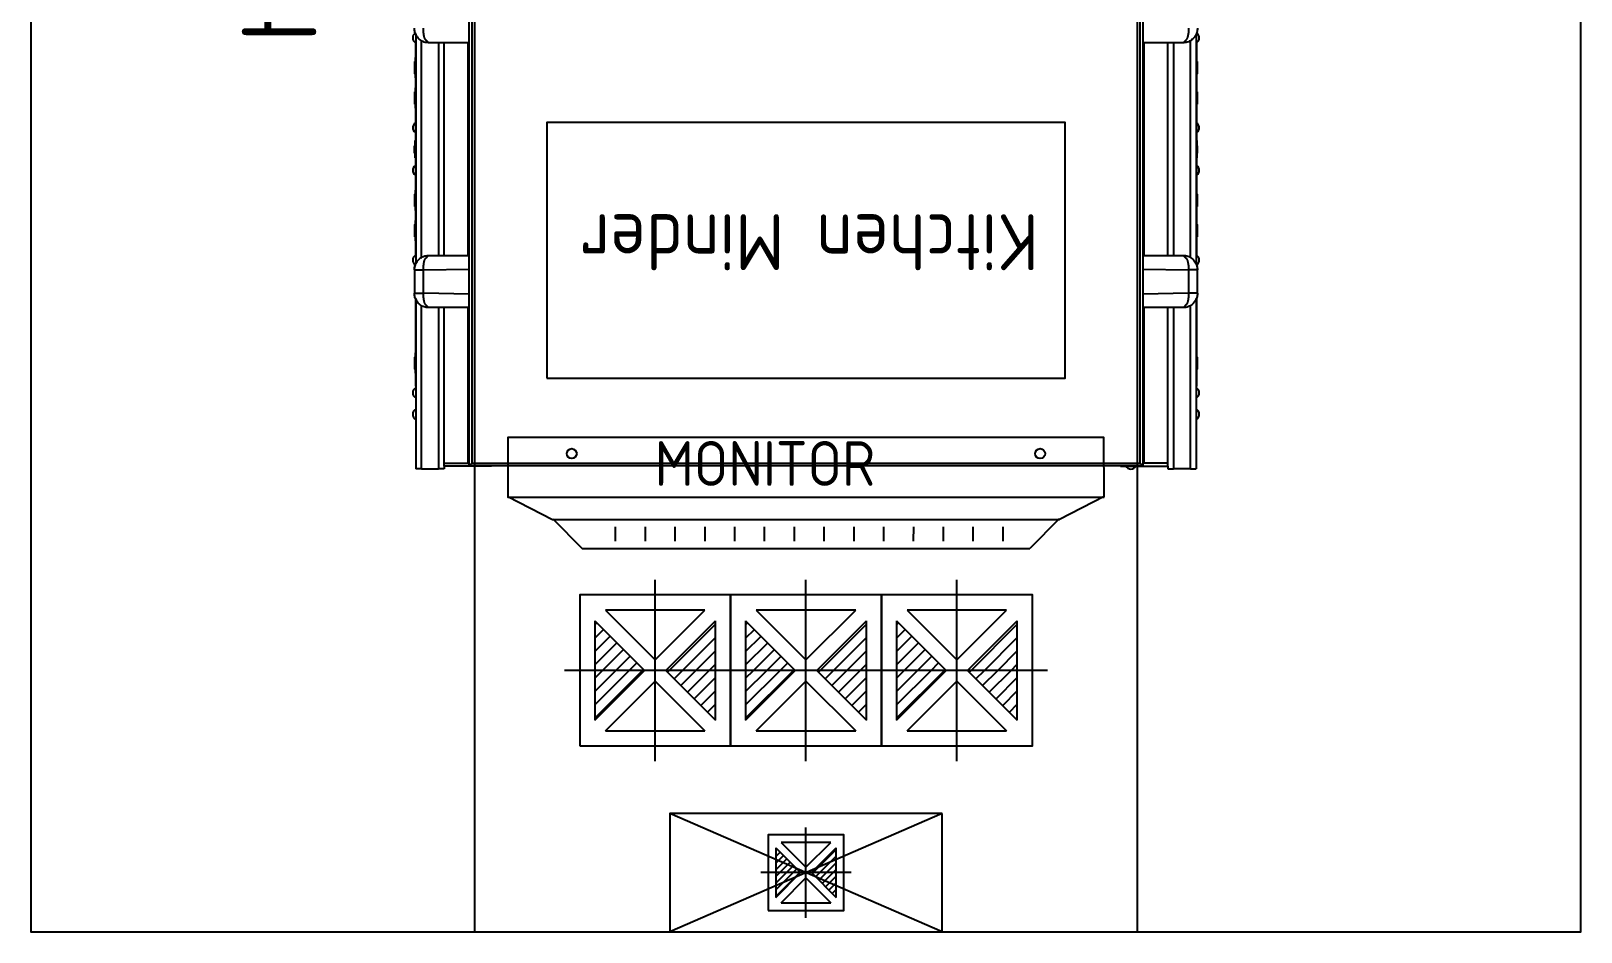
# Model space of a CAD drawing. Header units: inches. Extents: x 0 to 24647, y -6 to 17516.
# Drawn here: x 5595 to 6635, y 7105 to 7710 of the extents above; entities that cross this region are included whole.
import ezdxf

# ---------------------------------------------------------------- set-up
doc = ezdxf.new("R2010")
doc.units = ezdxf.units.IN
doc.header["$MEASUREMENT"] = 0
doc.linetypes.add('AUSGEZOGEN', pattern=[0])
for name, color, linetype in [('200', 7, 'Continuous'), ('210', 2, 'Continuous'), ('260', 250, 'AUSGEZOGEN'), ('260G', 2, 'Continuous'), ('410', 4, 'Continuous')]:
    doc.layers.add(name, color=color, linetype=linetype)
doc.styles.add('ISO8', font='isocp2.shx')

# ---------------------------------------------------------------- blocks, each defined once
blk = doc.blocks.new('D_AUSL')
at = {"color": 5}
for p, q in [((0, 48.6), (0, -48.6)), ((-5.73, 0), (-32.4, 26.67)), ((-32.4, -26.67), (-32.4, 26.67)), ((-26.67, 32.4), (26.67, 32.4)), ((0, 5.73), (-26.67, 32.4)), ((-25.97, 31.69), (-25.26, 32.4)), ((-22.39, 28.11), (-18.1, 32.4)), ((-18.81, 24.53), (-10.94, 32.4)), ((-15.23, 20.95), (-3.78, 32.4)), ((-11.65, 17.37), (0, 29.02)), ((0, 5.73), (26.67, 32.4)), ((0, 7.54), (24.86, 32.4)), ((0, 14.7), (17.7, 32.4)), ((0, 21.86), (10.54, 32.4)), ((0, 29.02), (3.38, 32.4)), ((5.73, 0), (32.4, 26.67)), ((32.4, 26.67), (32.4, -26.67)), ((-8.07, 13.79), (0, 21.86)), ((-4.49, 10.21), (0, 14.7)), ((-48.6, 0), (48.6, 0)), ((-32.4, -26.67), (-5.73, 0)), ((-0.91, 6.63), (0, 7.54)), ((32.4, -26.67), (5.73, 0)), ((-26.67, -32.4), (0, -5.73)), ((-25.62, -32.4), (0, -6.78)), ((26.67, -32.4), (0, -5.73)), ((0, -6.78), (0.52, -6.25)), ((-18.46, -32.4), (0, -13.94)), ((0, -13.94), (4.1, -9.83)), ((0, -21.1), (7.68, -13.41)), ((-11.3, -32.4), (0, -21.1)), ((0, -28.26), (11.26, -16.99)), ((3.01, -32.4), (14.84, -20.57)), ((10.17, -32.4), (18.42, -24.15)), ((26.67, -32.4), (-26.67, -32.4)), ((-4.14, -32.4), (0, -28.26)), ((17.33, -32.4), (22, -27.73)), ((24.49, -32.4), (25.58, -31.31))]:
    blk.add_line(p, q, dxfattribs=at)
blk.add_lwpolyline([(-40.5, -40.5), (-40.5, 40.5), (40.5, 40.5), (40.5, -40.5)], close=True, dxfattribs=at)
blk = doc.blocks.new('D-Monitor')
at = {"layer": '260'}
for p, q in [((310.8, 254.9), (300.5, 222.9)), ((59.9, -17.7), (300.5, 222.9)), ((300.1, 223.1), (300.3, 194.9)), ((87.9, -17.4), (300.3, 194.9)), ((277.1, 192.4), (283.9, 185.6)), ((262.9, 178.3), (269.7, 171.5)), ((248.8, 164.1), (255.6, 157.4)), ((234.7, 150), (241.4, 143.2)), ((220.5, 135.9), (227.3, 129.1)), ((206.4, 121.7), (213.2, 114.9)), ((192.2, 107.6), (199, 100.8)), ((178.1, 93.4), (184.9, 86.6)), ((164, 79.3), (170.7, 72.5)), ((149.8, 65.1), (156.6, 58.4)), ((135.7, 51), (142.5, 44.2)), ((121.5, 36.9), (128.3, 30.1)), ((107.4, 22.7), (114.2, 15.9)), ((93.2, 8.6), (100, 1.8)), ((27.9, -27.9), (59.9, -17.7)), ((59.8, -17.2), (87.9, -17.4))]:
    blk.add_line(p, q, dxfattribs=at)
blk.add_lwpolyline([(311.1, 254.6), (282.8, 282.8), (0, 0), (28.3, -28.3)], close=True, dxfattribs=at)
at = {"layer": '260', "color": 4, "insert": (71.3, 67.9), "char_height": 30, "width": 181.42, "attachment_point": 1, "rotation": 44.9999, "style": 'ISO8'}
blk.add_mtext('MONITOR', dxfattribs=at)
blk = doc.blocks.new('A$C3F0045C2')
at = {"layer": '260G'}
for p, q in [((0, 521.6), (0, 525.5)), ((113.7, 525.5), (0, 525.5)), ((0, 521.6), (0, 510.3)), ((0, 521.6), (109.4, 521.6)), ((55.5, 525.8), (55.5, 525.5)), ((61.9, 525.8), (55.5, 525.8)), ((61.9, 525.8), (61.9, 525.5)), ((114.5, 525.8), (61.9, 525.8)), ((64.7, 525.9), (64.1, 525.9)), ((64.1, 525.8), (64.1, 525.9)), ((64.7, 525.9), (64.7, 525.8)), ((66.6, 525.9), (64.7, 525.9)), ((66.6, 525.9), (66.6, 525.8)), ((66.8, 525.9), (66.6, 525.9)), ((66.8, 526.1), (75, 526.1)), ((66.8, 525.9), (67.2, 525.9)), ((67.2, 525.9), (67.2, 525.8)), ((67.9, 525.9), (67.2, 525.9)), ((67.2, 525.9), (67.2, 525.9)), ((67.9, 525.9), (67.9, 525.8)), ((73.9, 525.9), (67.9, 525.9)), ((73.9, 525.9), (73.9, 525.8)), ((74.5, 525.9), (73.9, 525.9)), ((74.5, 525.9), (74.9, 525.9)), ((74.5, 525.9), (74.5, 525.8)), ((74.5, 525.9), (74.5, 525.9)), ((75.1, 525.9), (74.9, 525.9)), ((75.1, 525.9), (75.1, 525.8)), ((77, 525.9), (75.1, 525.9)), ((77, 525.9), (77, 525.8)), ((77.7, 525.9), (77, 525.9)), ((77.7, 525.8), (77.7, 525.9)), ((117.2, 489.7), (117.8, 520.4)), ((133.4, 526.4), (117.8, 526.4)), ((117.8, 520.4), (133.4, 520.4)), ((133.4, 520.4), (134, 489.7)), ((133.4, 520.4), (133.4, 520.4)), ((136.7, 525.8), (136.7, 525.8)), ((291.4, 525.5), (137.5, 525.5)), ((141.8, 521.6), (287.1, 521.6)), ((144.4, 525.8), (143, 525.8)), ((144.4, 525.8), (144.4, 525.5)), ((150.8, 525.8), (144.4, 525.8)), ((150.8, 525.8), (150.8, 525.5)), ((278, 525.8), (150.8, 525.8)), ((153.6, 525.9), (153, 525.9)), ((153, 525.8), (153, 525.9)), ((153.6, 525.9), (153.6, 525.8)), ((155.5, 525.9), (153.6, 525.9)), ((155.5, 525.9), (155.5, 525.8)), ((155.7, 525.9), (155.5, 525.9)), ((155.7, 526.1), (163.9, 526.1)), ((155.7, 525.9), (156.1, 525.9)), ((156.1, 525.9), (156.1, 525.8)), ((156.8, 525.9), (156.1, 525.9)), ((156.1, 525.9), (156.1, 525.9)), ((156.8, 525.9), (156.8, 525.8)), ((162.8, 525.9), (156.8, 525.9)), ((162.8, 525.9), (162.8, 525.8)), ((163.4, 525.9), (162.8, 525.9)), ((163.4, 525.9), (163.8, 525.9)), ((163.4, 525.9), (163.4, 525.8)), ((163.4, 525.9), (163.4, 525.9)), ((164, 525.9), (163.8, 525.9)), ((164, 525.9), (164, 525.8)), ((165.9, 525.9), (164, 525.9)), ((165.9, 525.9), (165.9, 525.8)), ((166.6, 525.9), (165.9, 525.9)), ((166.6, 525.8), (166.6, 525.9)), ((173.4, 525.9), (173.3, 525.9)), ((173.3, 525.8), (173.3, 525.9)), ((173.4, 525.9), (173.4, 525.8)), ((179.4, 525.9), (173.4, 525.9)), ((176, 526.1), (184.2, 526.1)), ((179.4, 525.9), (179.4, 525.8)), ((180.4, 525.9), (179.4, 525.9)), ((180.4, 525.9), (180.4, 525.8)), ((186.8, 525.9), (180.4, 525.9)), ((186.8, 525.9), (186.8, 525.8)), ((186.9, 525.9), (186.8, 525.9)), ((186.9, 525.8), (186.9, 525.9)), ((220.1, 526.1), (208.6, 526.1)), ((208.6, 525.8), (208.6, 526.1)), ((211.8, 526.3), (213.2, 526.3)), ((211.8, 526.1), (211.8, 526.3)), ((213.2, 526.3), (215.5, 526.3)), ((213.2, 526.1), (213.2, 526.3)), ((215.5, 526.3), (216.7, 526.3)), ((215.5, 526.1), (215.5, 526.3)), ((216.7, 526.1), (216.7, 526.3)), ((220.1, 525.8), (220.1, 526.1)), ((242.5, 525.9), (241.9, 525.9)), ((241.9, 525.8), (241.9, 525.9)), ((242.5, 525.9), (242.5, 525.8)), ((244.4, 525.9), (242.5, 525.9)), ((244.4, 525.9), (244.4, 525.8)), ((244.6, 525.9), (244.4, 525.9)), ((244.6, 526.1), (252.8, 526.1)), ((244.6, 525.9), (245, 525.9)), ((245, 525.9), (245, 525.8)), ((245.7, 525.9), (245, 525.9)), ((245, 525.9), (245, 525.9)), ((245.7, 525.9), (245.7, 525.8)), ((251.7, 525.9), (245.7, 525.9)), ((251.7, 525.9), (251.7, 525.8)), ((252.3, 525.9), (251.7, 525.9)), ((252.3, 525.9), (252.7, 525.9)), ((252.3, 525.9), (252.3, 525.8)), ((252.3, 525.9), (252.3, 525.9)), ((252.9, 525.9), (252.7, 525.9)), ((252.9, 525.9), (252.9, 525.8)), ((254.8, 525.9), (252.9, 525.9)), ((254.8, 525.9), (254.8, 525.8)), ((255.5, 525.9), (254.8, 525.9)), ((255.5, 525.8), (255.5, 525.9)), ((262.3, 525.9), (262.2, 525.9)), ((262.2, 525.8), (262.2, 525.9)), ((262.3, 525.9), (262.3, 525.8)), ((268.3, 525.9), (262.3, 525.9)), ((264.9, 526.1), (273.1, 526.1)), ((268.3, 525.9), (268.3, 525.8)), ((269.3, 525.9), (268.3, 525.9)), ((269.3, 525.9), (269.3, 525.8)), ((275.7, 525.9), (269.3, 525.9)), ((275.7, 525.9), (275.7, 525.8)), ((275.8, 525.9), (275.7, 525.9)), ((275.8, 525.8), (275.8, 525.9)), ((278, 525.8), (278, 525.5)), ((284.4, 525.8), (278, 525.8)), ((285.9, 525.8), (284.4, 525.8)), ((284.4, 525.8), (284.4, 525.5)), ((0, 506.5), (0, 510.3)), ((108.1, 510.3), (0, 510.3)), ((285.8, 510.3), (143.1, 510.3)), ((1.9, 506.5), (0, 506.5)), ((1.9, 478.6), (1.9, 506.5)), ((1.9, 506.5), (3.8, 506.5)), ((3.8, 506.5), (3.8, 489.7)), ((3.8, 506.5), (108.1, 506.5)), ((143.1, 506.5), (285.8, 506.5)), ((2.1, 489.7), (840.9, 489.7)), ((2.1, 489.7), (3.8, 488)), ((2.1, 37.8), (2.1, 489.7)), ((3.8, 490.4), (108.1, 490.4)), ((143.1, 490.4), (285.8, 490.4)), ((1.9, 474.7), (1.9, 478.6)), ((1.9, 478.6), (2.1, 478.6)), ((839.2, 488), (3.8, 488)), ((3.8, 488), (3.8, 39.5)), ((2.1, 474.7), (1.9, 474.7)), ((1.9, 52.7), (1.9, 48.9)), ((2.1, 52.7), (1.9, 52.7)), ((1.9, 48.9), (1.9, 21)), ((1.9, 48.9), (2.1, 48.9)), ((3.8, 39.5), (2.1, 37.8)), ((840.9, 37.8), (2.1, 37.8)), ((3.8, 39.5), (839.2, 39.5)), ((3.8, 21), (3.8, 37.8)), ((108.1, 37), (3.8, 37)), ((117.8, 7), (117.2, 37.8)), ((134, 37.8), (133.4, 7)), ((285.8, 37), (143.1, 37)), ((0, 21), (0, 17.1)), ((1.9, 21), (0, 21)), ((1.9, 21), (3.8, 21)), ((3.8, 21), (108.1, 21)), ((143.1, 21), (285.8, 21)), ((0, 5.8), (0, 17.1)), ((108.1, 17.1), (0, 17.1)), ((285.8, 17.1), (143.1, 17.1)), ((0, 5.8), (0, 1.9)), ((0, 5.8), (109.4, 5.8)), ((113.7, 1.9), (0, 1.9)), ((55.5, 1.6), (55.5, 1.9)), ((61.9, 1.6), (55.5, 1.6)), ((61.9, 1.6), (61.9, 1.9)), ((114.6, 1.6), (61.9, 1.6)), ((64.7, 1.6), (64.1, 1.6)), ((64.1, 1.6), (64.1, 1.6)), ((64.7, 1.6), (64.7, 1.6)), ((66.6, 1.6), (64.7, 1.6)), ((66.6, 1.6), (66.6, 1.6)), ((66.8, 1.6), (66.6, 1.6)), ((66.8, 1.6), (67.2, 1.6)), ((75, 1.3), (66.8, 1.3)), ((67.2, 1.6), (67.2, 1.6)), ((67.2, 1.6), (67.2, 1.6)), ((67.9, 1.6), (67.2, 1.6)), ((67.9, 1.6), (67.9, 1.6)), ((73.9, 1.6), (67.9, 1.6)), ((73.9, 1.6), (73.9, 1.6)), ((74.5, 1.6), (73.9, 1.6)), ((74.5, 1.6), (74.9, 1.6)), ((74.5, 1.6), (74.5, 1.6)), ((74.5, 1.6), (74.5, 1.6)), ((75.1, 1.6), (74.9, 1.6)), ((75.1, 1.6), (75.1, 1.6)), ((77, 1.6), (75.1, 1.6)), ((77, 1.6), (77, 1.6)), ((77.7, 1.6), (77, 1.6)), ((77.7, 1.6), (77.7, 1.6)), ((117.9, 7), (117.8, 7)), ((133.4, 7), (117.9, 7)), ((117.9, 1), (133.4, 1)), ((136.7, 1.6), (136.7, 1.6)), ((291.4, 1.9), (137.5, 1.9)), ((141.8, 5.8), (287.1, 5.8)), ((144.4, 1.6), (143, 1.6)), ((144.4, 1.6), (144.4, 1.9)), ((150.8, 1.6), (144.4, 1.6)), ((150.8, 1.6), (150.8, 1.9)), ((278, 1.6), (150.8, 1.6)), ((153.6, 1.6), (153, 1.6)), ((153, 1.6), (153, 1.6)), ((153.6, 1.6), (153.6, 1.6)), ((155.5, 1.6), (153.6, 1.6)), ((155.5, 1.6), (155.5, 1.6)), ((155.7, 1.6), (155.5, 1.6)), ((155.7, 1.6), (156.1, 1.6)), ((163.9, 1.3), (155.7, 1.3)), ((156.1, 1.6), (156.1, 1.6)), ((156.1, 1.6), (156.1, 1.6)), ((156.8, 1.6), (156.1, 1.6)), ((156.8, 1.6), (156.8, 1.6)), ((162.8, 1.6), (156.8, 1.6)), ((162.8, 1.6), (162.8, 1.6)), ((163.4, 1.6), (162.8, 1.6)), ((163.4, 1.6), (163.8, 1.6)), ((163.4, 1.6), (163.4, 1.6)), ((163.4, 1.6), (163.4, 1.6)), ((164, 1.6), (163.8, 1.6)), ((164, 1.6), (164, 1.6)), ((165.9, 1.6), (164, 1.6)), ((165.9, 1.6), (165.9, 1.6)), ((166.6, 1.6), (165.9, 1.6)), ((166.6, 1.6), (166.6, 1.6)), ((173.4, 1.6), (173.3, 1.6)), ((173.3, 1.6), (173.3, 1.6)), ((173.4, 1.6), (173.4, 1.6)), ((179.4, 1.6), (173.4, 1.6)), ((184.2, 1.3), (176, 1.3)), ((179.4, 1.6), (179.4, 1.6)), ((180.4, 1.6), (179.4, 1.6)), ((180.4, 1.6), (180.4, 1.6)), ((186.8, 1.6), (180.4, 1.6)), ((186.8, 1.6), (186.8, 1.6)), ((186.9, 1.6), (186.8, 1.6)), ((186.9, 1.6), (186.9, 1.6)), ((208.6, 1.4), (208.6, 1.6)), ((220.1, 1.4), (208.6, 1.4)), ((211.8, 1.4), (211.8, 1.1)), ((211.8, 1.1), (213.2, 1.1)), ((213.2, 1.4), (213.2, 1.1)), ((213.2, 1.1), (215.5, 1.1)), ((215.5, 1.4), (215.5, 1.1)), ((215.5, 1.1), (216.7, 1.1)), ((216.7, 1.4), (216.7, 1.1)), ((220.1, 1.4), (220.1, 1.6)), ((242.5, 1.6), (241.9, 1.6)), ((241.9, 1.6), (241.9, 1.6)), ((242.5, 1.6), (242.5, 1.6)), ((244.4, 1.6), (242.5, 1.6)), ((244.4, 1.6), (244.4, 1.6)), ((244.6, 1.6), (244.4, 1.6)), ((244.6, 1.6), (245, 1.6)), ((252.8, 1.3), (244.6, 1.3)), ((245, 1.6), (245, 1.6)), ((245, 1.6), (245, 1.6)), ((245.7, 1.6), (245, 1.6)), ((245.7, 1.6), (245.7, 1.6)), ((251.7, 1.6), (245.7, 1.6)), ((251.7, 1.6), (251.7, 1.6)), ((252.3, 1.6), (251.7, 1.6)), ((252.3, 1.6), (252.7, 1.6)), ((252.3, 1.6), (252.3, 1.6)), ((252.3, 1.6), (252.3, 1.6)), ((252.9, 1.6), (252.7, 1.6)), ((252.9, 1.6), (252.9, 1.6)), ((254.8, 1.6), (252.9, 1.6)), ((254.8, 1.6), (254.8, 1.6)), ((255.5, 1.6), (254.8, 1.6)), ((255.5, 1.6), (255.5, 1.6)), ((262.3, 1.6), (262.2, 1.6)), ((262.2, 1.6), (262.2, 1.6)), ((262.3, 1.6), (262.3, 1.6)), ((268.3, 1.6), (262.3, 1.6)), ((273.1, 1.3), (264.9, 1.3)), ((268.3, 1.6), (268.3, 1.6)), ((269.3, 1.6), (268.3, 1.6)), ((269.3, 1.6), (269.3, 1.6)), ((275.7, 1.6), (269.3, 1.6)), ((275.7, 1.6), (275.7, 1.6)), ((275.8, 1.6), (275.7, 1.6)), ((275.8, 1.6), (275.8, 1.6)), ((278, 1.6), (278, 1.9)), ((284.4, 1.6), (278, 1.6)), ((284.4, 1.6), (284.4, 1.9)), ((285.9, 1.6), (284.4, 1.6))]:
    blk.add_line(p, q, dxfattribs=at)
for centre in [(10.2, 420.9), (10.2, 106.6)]:
    blk.add_circle(centre, 3.33, dxfattribs=at)
for centre, radius, start, end in [((36.6, 523.9), 3.69, 25.2308, 154.7692), ((51, 523.9), 3.69, 25.2308, 154.7692), ((66.8, 525.2), 0.889, 90, 135.5847), ((75, 525.2), 0.889, 44.4153, 90), ((139.9, 523.9), 3.69, 25.2308, 149.1835), ((155.7, 525.2), 0.889, 90, 135.5847), ((163.9, 525.2), 0.889, 44.4153, 90), ((176, 525.2), 0.889, 90, 135.5847), ((184.2, 525.2), 0.889, 44.4153, 90), ((200.2, 523.9), 3.69, 31.0558, 148.9442), ((228.7, 523.9), 3.69, 31.0558, 148.9442), ((244.6, 525.2), 0.889, 90, 135.5847), ((252.8, 525.2), 0.889, 44.4153, 90), ((264.9, 525.2), 0.889, 90, 135.5847), ((273.1, 525.2), 0.889, 44.4153, 90), ((289.1, 523.9), 3.69, 31.3551, 154.7692), ((3.5, 45.7), 3.69, 115.2308, 244.7692), ((36.6, 3.5), 3.69, 205.2308, 334.7692), ((51, 3.5), 3.69, 205.2308, 334.7692), ((66.8, 2.2), 0.889, 224.4153, 270), ((75, 2.2), 0.889, 270, 315.5847), ((139.9, 3.5), 3.69, 210.9459, 334.7692), ((155.7, 2.2), 0.889, 224.4153, 270), ((163.9, 2.2), 0.889, 270, 315.5847), ((176, 2.2), 0.889, 224.4153, 270), ((184.2, 2.2), 0.889, 270, 315.5847), ((200.2, 3.5), 3.69, 211.0558, 328.9442), ((228.7, 3.5), 3.69, 211.0558, 328.9442), ((244.6, 2.2), 0.889, 224.4153, 270), ((252.8, 2.2), 0.889, 270, 315.5847), ((264.9, 2.2), 0.889, 224.4153, 270), ((273.1, 2.2), 0.889, 270, 315.5847), ((289.1, 3.5), 3.69, 205.2308, 328.7846)]:
    blk.add_arc(centre, radius, start, end, dxfattribs=at)
for points, knots in [([(108.1, 516.9), (108.1, 517.9), (108.3, 519), (108.9, 520.9), (109.4, 521.8), (110.7, 523.5), (111.5, 524.2), (113.2, 525.3), (114.2, 525.8), (116.1, 526.3), (117, 526.4), (117.8, 526.4)], [0, 0, 0, 0, 0.1231541, 0.1231541, 0.2467397, 0.2467397, 0.370686, 0.370686, 0.4952004, 0.4952004, 0.5987377, 0.5987377, 0.5987377, 0.5987377]), ([(117.8, 526.4), (117.8, 526.4), (117.8, 526.4), (117.8, 526.4), (117.8, 526.4), (117.8, 526.4), (117.8, 526.4), (117.8, 526.4), (117.8, 526.4), (117.8, 526.4), (117.8, 526.4), (117.8, 526.4), (117.8, 526.4), (117.8, 526.4), (117.8, 526.4), (117.8, 526.4), (117.8, 526.4), (117.8, 526.4), (117.8, 526.4), (117.8, 526.4), (117.8, 526.4), (117.8, 526.4), (117.8, 526.3), (117.8, 526.1), (117.8, 525.8), (117.8, 525.4), (117.8, 524.6), (117.8, 523.3), (117.8, 521.9), (117.8, 520.9), (117.8, 520.4)], [0.6010563, 0.6010563, 0.6010563, 0.6010563, 0.6015625, 0.6054688, 0.609375, 0.6171875, 0.625, 0.6328125, 0.640625, 0.65625, 0.6875, 0.734375, 0.75, 0.765625, 0.7734375, 0.78125, 0.7890625, 0.7929688, 0.796875, 0.8007812, 0.8046875, 0.8125, 0.828125, 0.84375, 0.859375, 0.875, 0.90625, 0.9375, 0.96875, 1, 1, 1, 1]), ([(133.4, 526.4), (133.4, 526.4), (133.4, 526.4), (133.4, 526.4), (133.3, 526.4), (133.4, 526.4), (133.4, 526.4), (133.4, 526.4), (133.4, 526.4), (133.4, 526.4), (133.4, 526.4), (133.4, 526.4), (133.4, 526.4), (133.4, 526.4), (133.4, 526.4), (133.4, 526.4), (133.4, 526.4), (133.5, 526.4), (133.5, 526.4), (133.5, 526.4), (133.5, 526.4), (134.5, 526.4), (135.5, 526.2), (137.3, 525.7), (138.2, 525.2), (139.7, 524.2), (140.4, 523.5), (141.6, 522), (142.1, 521.2), (142.9, 519.3), (143.1, 518.1), (143.1, 517)], [0, 0, 0, 0, 0.0069484, 0.0069484, 0.0138968, 0.0138968, 0.014027, 0.014027, 0.0142442, 0.0142442, 0.0144613, 0.0144613, 0.0148955, 0.0148955, 0.015764, 0.015764, 0.0166325, 0.0166325, 0.0183694, 0.0183694, 0.0218434, 0.0218434, 0.1341585, 0.1341585, 0.2465017, 0.2465017, 0.3588301, 0.3588301, 0.4711735, 0.4711735, 0.6094598, 0.6094598, 0.6094598, 0.6094598]), ([(133.4, 526.4), (133.4, 526.4), (133.4, 526.4), (133.4, 526.4), (133.4, 526.4), (133.4, 526.4), (133.4, 526.4), (133.4, 526.4), (133.4, 526.4), (133.4, 526.4), (133.4, 526.4), (133.4, 526.3), (133.4, 526.3), (133.4, 526.2), (133.4, 526.2), (133.4, 526.1), (133.4, 526), (133.4, 525.9), (133.4, 525.8), (133.4, 525.7), (133.4, 525.6), (133.4, 525.5), (133.4, 525.2), (133.4, 524.9), (133.4, 524.5), (133.4, 524.1), (133.4, 523.7), (133.4, 523.3), (133.4, 522.8), (133.4, 522.4), (133.4, 521.9), (133.4, 521.4), (133.4, 520.9), (133.4, 520.4)], [0.8, 0.8, 0.8, 0.8, 0.8007809, 0.8007809, 0.8007809, 0.8046792, 0.8046792, 0.8046792, 0.8124971, 0.8124971, 0.8124971, 0.8281288, 0.8281288, 0.8281288, 0.8437583, 0.8437583, 0.8437583, 0.8593859, 0.8593859, 0.8593859, 0.8750119, 0.8750119, 0.8750119, 0.9062604, 0.9062604, 0.9062604, 0.9375063, 0.9375063, 0.9375063, 0.968752, 0.968752, 0.968752, 1, 1, 1, 1]), ([(133.4, 526.4), (133.4, 526.4), (133.4, 526.4), (133.5, 526.4), (133.5, 526.4), (133.7, 526.4), (133.9, 526.4), (134.5, 526.4), (135, 526.3), (135.9, 526.1), (136.3, 526), (136.7, 525.8)], [0, 0, 0, 0, 0.0019505, 0.0019505, 0.0081923, 0.0081923, 0.0269223, 0.0269223, 0.083239, 0.083239, 0.1341306, 0.1341306, 0.1341306, 0.1341306]), ([(285.8, 516.9), (285.8, 517.9), (285.9, 519), (286.6, 520.9), (287.1, 521.8), (288.4, 523.5), (289.2, 524.2), (290.9, 525.3), (291.9, 525.8), (293.7, 526.3), (294.6, 526.4), (295.5, 526.4)], [0, 0, 0, 0, 0.1231541, 0.1231541, 0.2467397, 0.2467397, 0.370686, 0.370686, 0.4952004, 0.4952004, 0.5987377, 0.5987377, 0.5987377, 0.5987377]), ([(117.9, 1), (117.9, 1), (117.9, 1), (117.9, 1), (117.9, 1), (117.9, 1), (117.9, 1), (117.9, 1), (117.9, 1), (117.9, 1), (117.9, 1), (117.9, 1), (117.9, 1), (117.9, 1), (117.9, 1), (117.9, 1), (117.9, 1), (117.8, 1), (117.8, 1), (117.8, 1), (117.8, 1), (117.8, 1), (117.8, 1), (117.8, 1), (117.8, 1), (117.8, 1), (117.8, 1), (117.7, 1), (117.7, 1), (116.7, 1.1), (115.7, 1.2), (113.9, 1.8), (113.1, 2.2), (111.5, 3.3), (110.8, 3.9), (109.6, 5.4), (109.1, 6.2), (108.4, 8.2), (108.1, 9.3), (108.1, 10.5)], [0, 0, 0, 0, 0.0000543, 0.0000543, 0.0000679, 0.0000679, 0.0035421, 0.0035421, 0.0070163, 0.0070163, 0.0070706, 0.0070706, 0.0071357, 0.0071357, 0.0072443, 0.0072443, 0.0074614, 0.0074614, 0.0076785, 0.0076785, 0.0081128, 0.0081128, 0.0089812, 0.0089812, 0.0098497, 0.0098497, 0.0115867, 0.0115867, 0.0150606, 0.0150606, 0.1273757, 0.1273757, 0.239719, 0.239719, 0.3520473, 0.3520473, 0.4643908, 0.4643908, 0.6026771, 0.6026771, 0.6026771, 0.6026771]), ([(143.1, 10.6), (143.1, 9.5), (143, 8.5), (142.3, 6.6), (141.8, 5.6), (140.5, 4), (139.7, 3.3), (138, 2.1), (137, 1.7), (135.5, 1.3), (135, 1.2), (134.2, 1.1), (133.9, 1.1), (133.6, 1), (133.6, 1), (133.6, 1), (133.6, 1), (133.5, 1), (133.5, 1), (133.5, 1), (133.5, 1), (133.5, 1), (133.4, 1), (133.4, 1), (133.4, 1), (133.4, 1), (133.4, 1), (133.4, 1), (133.4, 1), (133.4, 1), (133.4, 1), (133.4, 1), (133.4, 1), (133.4, 1), (133.4, 1), (133.4, 1), (133.4, 1), (133.4, 1), (133.4, 1), (133.4, 1), (133.4, 1), (133.4, 1), (133.4, 1), (133.4, 1)], [0, 0, 0, 0, 0.1231541, 0.1231541, 0.2467397, 0.2467397, 0.370686, 0.370686, 0.4952004, 0.4952004, 0.5566238, 0.5566238, 0.5880495, 0.5880495, 0.5909934, 0.5909934, 0.5932013, 0.5932013, 0.5948572, 0.5948572, 0.5963771, 0.5963771, 0.5971371, 0.5971371, 0.597897, 0.597897, 0.598277, 0.598277, 0.598467, 0.598467, 0.5986569, 0.5986569, 0.5987519, 0.5987519, 0.5988469, 0.5988469, 0.5988944, 0.5988944, 0.5989182, 0.5989182, 0.5989419, 0.5989419, 0.5989657, 0.5989657, 0.5989657, 0.5989657]), ([(295.5, 1), (295.5, 1), (295.5, 1), (295.4, 1), (295.4, 1), (295.2, 1.1), (295, 1.1), (294.4, 1.1), (293.9, 1.2), (292.4, 1.5), (291.3, 1.9), (289.5, 3), (288.7, 3.7), (287.4, 5.3), (286.8, 6.2), (286.1, 8.1), (285.8, 9.1), (285.8, 10.3), (285.8, 10.4), (285.8, 10.5)], [0, 0, 0, 0, 0.0019505, 0.0019505, 0.0081923, 0.0081923, 0.0269223, 0.0269223, 0.083239, 0.083239, 0.2111073, 0.2111073, 0.3352165, 0.3352165, 0.4596007, 0.4596007, 0.5836228, 0.5836228, 0.595886, 0.595886, 0.595886, 0.595886]), ([(117.9, 1), (117.9, 1), (117.9, 1), (117.9, 1), (117.9, 1), (117.9, 1), (117.9, 1), (117.9, 1), (117.9, 1), (117.9, 1), (117.9, 1), (117.9, 1), (117.9, 1), (117.9, 1), (117.9, 1), (117.8, 1), (117.8, 1), (117.8, 1), (117.8, 1), (117.8, 1), (117.8, 1), (117.8, 1), (117.8, 1), (117.8, 1), (117.8, 1), (117.7, 1), (117.7, 1), (116.7, 1.1), (115.7, 1.2), (114.7, 1.5), (114.6, 1.6), (114.6, 1.6)], [0, 0, 0, 0, 0.0000271, 0.0000271, 0.0000543, 0.0000543, 0.0000814, 0.0000814, 0.0001357, 0.0001357, 0.00019, 0.00019, 0.0003203, 0.0003203, 0.0005374, 0.0005374, 0.0007545, 0.0007545, 0.0011887, 0.0011887, 0.0020572, 0.0020572, 0.0029257, 0.0029257, 0.0046626, 0.0046626, 0.0081366, 0.0081366, 0.1204517, 0.1204517, 0.1324281, 0.1324281, 0.1324281, 0.1324281]), ([(117.9, 1), (117.9, 1), (117.9, 1), (117.9, 1), (117.9, 1), (117.9, 1), (117.9, 1), (117.9, 1.1), (117.9, 1.1), (117.9, 1.1), (117.9, 1.1), (117.9, 1.1), (117.9, 1.2), (117.9, 1.2), (117.9, 1.3), (117.9, 1.4), (117.9, 1.4), (117.9, 1.5), (117.9, 1.6), (117.9, 1.7), (117.9, 1.8), (117.9, 2), (117.9, 2.2), (117.9, 2.6), (117.9, 2.9), (117.9, 3.3), (117.9, 3.7), (117.9, 4.2), (117.9, 4.6), (117.9, 5.1), (117.9, 5.6), (117.9, 6.1), (117.9, 6.6), (117.9, 7)], [0.7999942, 0.7999942, 0.7999942, 0.7999942, 0.8007809, 0.8007809, 0.8007809, 0.8046792, 0.8046792, 0.8046792, 0.8124971, 0.8124971, 0.8124971, 0.8281288, 0.8281288, 0.8281288, 0.8437583, 0.8437583, 0.8437583, 0.8593859, 0.8593859, 0.8593859, 0.8750119, 0.8750119, 0.8750119, 0.9062604, 0.9062604, 0.9062604, 0.9375063, 0.9375063, 0.9375063, 0.968752, 0.968752, 0.968752, 1, 1, 1, 1]), ([(117.9, 1), (117.9, 1), (117.9, 1), (117.9, 1), (117.9, 1), (117.9, 1), (117.9, 1), (117.9, 1), (117.9, 1), (117.9, 1), (117.9, 1), (117.9, 1)], [0, 0, 0, 0, 0.000013571, 0.000013571, 0.000882049, 0.000882049, 0.001924223, 0.001924223, 0.005398499, 0.005398499, 0.008762968, 0.008762968, 0.008762968, 0.008762968]), ([(133.4, 1), (133.4, 1), (133.4, 1), (133.4, 1), (133.4, 1), (133.4, 1), (133.4, 1), (133.4, 1), (133.4, 1), (133.4, 1), (133.4, 1.1), (133.4, 1.2), (133.4, 1.3), (133.4, 1.6), (133.4, 2.1), (133.4, 2.9), (133.4, 4.1), (133.4, 5.6), (133.4, 6.6), (133.4, 7)], [0.7596795, 0.7596795, 0.7596795, 0.7596795, 0.765625, 0.7734375, 0.78125, 0.7890625, 0.7929688, 0.796875, 0.8007812, 0.8046875, 0.8125, 0.828125, 0.84375, 0.859375, 0.875, 0.90625, 0.9375, 0.96875, 1, 1, 1, 1]), ([(136.7, 1.6), (136.5, 1.5), (136.2, 1.5), (135.5, 1.3), (135, 1.2), (134.2, 1.1), (133.9, 1.1), (133.6, 1), (133.6, 1), (133.6, 1), (133.6, 1), (133.5, 1), (133.5, 1), (133.5, 1), (133.5, 1), (133.5, 1), (133.4, 1), (133.4, 1), (133.4, 1), (133.4, 1), (133.4, 1), (133.4, 1), (133.4, 1), (133.4, 1), (133.4, 1), (133.4, 1), (133.4, 1), (133.4, 1), (133.4, 1), (133.4, 1), (133.4, 1), (133.4, 1), (133.4, 1), (133.4, 1), (133.4, 1), (133.4, 1), (133.4, 1), (133.4, 1), (133.4, 1), (133.4, 1)], [0.4656071, 0.4656071, 0.4656071, 0.4656071, 0.4952004, 0.4952004, 0.5566238, 0.5566238, 0.5880495, 0.5880495, 0.5909934, 0.5909934, 0.5932013, 0.5932013, 0.5948572, 0.5948572, 0.5963771, 0.5963771, 0.5971371, 0.5971371, 0.597897, 0.597897, 0.598277, 0.598277, 0.598467, 0.598467, 0.5986569, 0.5986569, 0.5987519, 0.5987519, 0.5988469, 0.5988469, 0.5988944, 0.5988944, 0.5989182, 0.5989182, 0.5989419, 0.5989419, 0.5989657, 0.5989657, 0.5989741, 0.5989741, 0.5989741, 0.5989741]), ([(133.4, 1), (133.4, 1), (133.4, 1), (133.4, 1), (133.4, 1), (133.4, 1), (133.4, 1)], [0.60105627, 0.60105627, 0.60105627, 0.60105627, 0.6015625, 0.60546875, 0.609375, 0.61234713, 0.61234713, 0.61234713, 0.61234713]), ([(133.4, 1), (133.4, 1), (133.4, 1), (133.4, 1), (133.4, 1)], [0.620160254, 0.620160254, 0.620160254, 0.620160254, 0.625, 0.627981405, 0.627981405, 0.627981405, 0.627981405]), ([(133.4, 1), (133.5, 1), (133.4, 1), (133.4, 1), (133.4, 1), (133.4, 1), (133.8, 1), (133.4, 1)], [0, 0, 0, 0, 0.00960475, 0.00960475, 0.02881426, 0.02881426, 0.0768383, 0.0768383, 0.0768383, 0.0768383])]:
    blk.add_open_spline(points, degree=3, knots=knots, dxfattribs=at)
for points, weights, knots in [([(108.1, 516.9), (108.1, 516.9), (108.1, 517), (108.1, 517), (108.2, 517), (108.8, 517.7), (109.5, 518.3), (110.1, 518.9), (110.2, 519), (111.2, 519.9), (114.3, 520.4), (117.8, 520.4)], [0.804410460987, 0.840752884701, 0.903019661374, 0.973333333333, 1, 1, 1, 1, 0.992943896591, 0.858877931815, 0.865934035224, 1], [0.578027, 0.578027, 0.578027, 0.578027, 0.592, 0.6, 0.6, 0.61, 0.792, 0.8, 0.8, 0.81, 1, 1, 1, 1]), ([(133.4, 520.4), (137, 520.4), (140, 519.9), (141, 519), (141.1, 518.9), (141.8, 518.3), (142.4, 517.6), (143.1, 517), (143.1, 517), (143.1, 517), (143.1, 516.9), (143.1, 516.9)], [1, 0.865934035224, 0.858877931815, 0.992943896591, 1, 1, 1, 1, 0.966666666667, 0.89708542879, 0.8355510862, 0.804410460987], [0, 0, 0, 0, 0.19, 0.2, 0.2, 0.21, 0.392, 0.4, 0.4, 0.41, 0.421973, 0.421973, 0.421973, 0.421973]), ([(285.8, 516.9), (285.8, 516.9), (285.8, 517), (285.8, 517), (285.9, 517), (286.5, 517.7), (287.2, 518.3), (287.8, 518.9), (287.9, 519), (288.9, 519.9), (291.9, 520.4), (295.5, 520.4)], [0.804410460987, 0.840752884701, 0.903019661374, 0.973333333333, 1, 1, 1, 1, 0.992943896591, 0.858877931815, 0.865934035224, 1], [0.578027, 0.578027, 0.578027, 0.578027, 0.592, 0.6, 0.6, 0.61, 0.792, 0.8, 0.8, 0.81, 1, 1, 1, 1]), ([(117.8, 7), (114.3, 7), (111.2, 7.6), (110.2, 8.5), (110.1, 8.5), (109.5, 9.2), (108.8, 9.8), (108.2, 10.4), (108.1, 10.5), (108.1, 10.5), (108.1, 10.5), (108.1, 10.6)], [1, 0.865934035224, 0.858877931815, 0.992943896591, 1, 1, 1, 1, 0.966666666667, 0.89708542879, 0.8355510862, 0.804410460987], [0, 0, 0, 0, 0.19, 0.2, 0.2, 0.21, 0.392, 0.4, 0.4, 0.41, 0.421973, 0.421973, 0.421973, 0.421973]), ([(143.1, 10.6), (143.1, 10.5), (143.1, 10.5), (143.1, 10.5), (143, 10.4), (142.4, 9.8), (141.7, 9.1), (141.1, 8.5), (141, 8.5), (140, 7.6), (137, 7), (133.4, 7)], [0.804410460987, 0.840752884701, 0.903019661374, 0.973333333333, 1, 1, 1, 1, 0.992943896591, 0.858877931815, 0.865934035224, 1], [0.578027, 0.578027, 0.578027, 0.578027, 0.592, 0.6, 0.6, 0.61, 0.792, 0.8, 0.8, 0.81, 1, 1, 1, 1]), ([(295.5, 7), (291.9, 7), (288.9, 7.6), (287.9, 8.5), (287.8, 8.5), (287.1, 9.2), (286.5, 9.8), (285.8, 10.4), (285.8, 10.5), (285.8, 10.5), (285.8, 10.5), (285.8, 10.6)], [1, 0.865934035224, 0.858877931815, 0.992943896591, 1, 1, 1, 1, 0.966666666667, 0.89708542879, 0.8355510862, 0.804410460987], [0, 0, 0, 0, 0.19, 0.2, 0.2, 0.21, 0.392, 0.4, 0.4, 0.41, 0.421973, 0.421973, 0.421973, 0.421973])]:
    blk.add_rational_spline(points, weights, degree=3, knots=knots, dxfattribs=at)
for points in [[(108.1, 489.7), (108.1, 498.7), (108.1, 507.8), (108.1, 516.9)], [(143.1, 516.9), (143.1, 507.8), (143.1, 498.7), (143.1, 489.7)], [(285.8, 489.7), (285.8, 498.7), (285.8, 507.8), (285.8, 516.9)], [(108.1, 10.6), (108.1, 19.6), (108.1, 28.7), (108.1, 37.8)], [(143.1, 37.8), (143.1, 28.7), (143.1, 19.6), (143.1, 10.6)], [(285.8, 10.6), (285.8, 19.6), (285.8, 28.7), (285.8, 37.8)]]:
    blk.add_open_spline(points, degree=3, dxfattribs=at)
blk = doc.blocks.new('A$C35FD54A4')
at = {"layer": '200'}
for p, q in [((0, 428.6), (79.5, 611.4)), ((79.5, 428.6), (0, 611.4))]:
    blk.add_line(p, q, dxfattribs=at)
for points in [[(2084, 0), (2084, 1040), (0, 1040), (0, 0)], [(0, 297.5), (2084, 297.5), (2084, 742.5), (0, 742.5)], [(79.5, 428.6), (79.5, 611.4), (0, 611.4), (0, 428.6)]]:
    blk.add_lwpolyline(points, close=True, dxfattribs=at)
at = {"layer": '260G'}
blk.add_lwpolyline([(371.5, 693.8), (371.5, 346.2), (542.9, 346.2), (542.9, 693.8)], close=True, dxfattribs=at)
blk.add_blockref('A$C3F0045C2', (310.6, 256.3), dxfattribs=at)
at = {"layer": '260G', "rotation": 224.9999999994104}
blk.add_blockref('D-Monitor', (331.6, 720), dxfattribs=at)
at = {"layer": '410', "rotation": 180}
for p, xscale, yscale, zscale in [((175.4, 621.2), -1.25, 1.25, 1.25), ((175.4, 520), -1.25, 1.25, 1.25), ((39.8, 520), -0.625, 0.625, 0.625), ((175.4, 418.7), -1.25, 1.25, 1.25)]:
    blk.add_blockref('D_AUSL', p, dxfattribs=dict(at, xscale=xscale, yscale=yscale, zscale=zscale))
at = {"layer": '210', "color": 4, "style": 'ISO8'}
blk.add_text('heated surface', height=50, dxfattribs=at).set_placement((596.6, 848.4))
at = {"layer": '260G', "style": 'ISO8'}
blk.add_text('Kitchen Minder', height=37.5, rotation=90, dxfattribs=at).set_placement((481.4, 363.8))
blk = doc.blocks.new('A$C2F2B7757')
at = {"layer": '200'}
blk.add_blockref('A$C35FD54A4', (0, 0), dxfattribs=at)

msp = doc.modelspace()

# ---------------------------------------------------------------- block references
at = {"layer": '200', "extrusion": (0, 0, -1), "xscale": -1, "zscale": -1, "rotation": 270}
msp.add_blockref('A$C2F2B7757', (-6635.2, 7105.5), dxfattribs=at)

doc.saveas('drawing.dxf')
